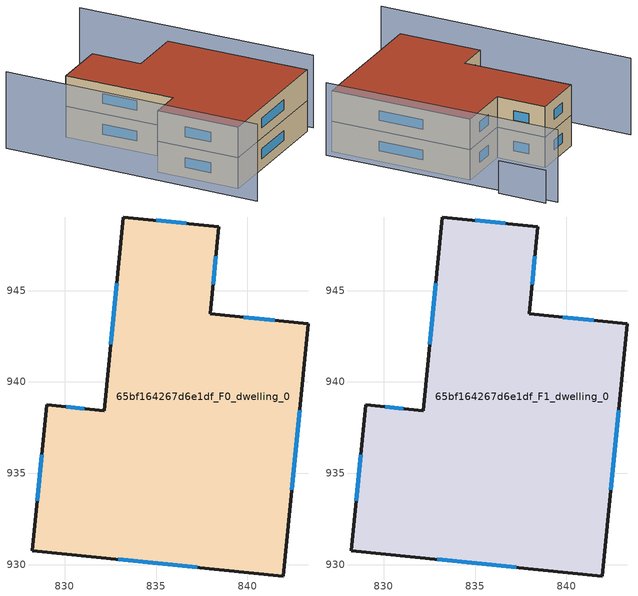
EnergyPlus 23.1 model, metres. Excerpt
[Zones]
65bf164267d6e1df_F0_dwelling_0
 floor ground (EU_floor_Construction): 838.44,948.5 837.96,943.72 843.34,943.18 841.95,929.38 828.21,930.76 829.02,938.74 832.15,938.42 833.22,949.02 z0
 wall outside (EU_wall_Construction): 832.15,938.42 829.02,938.74 828.21,930.76 841.95,929.38 843.34,943.18 837.96,943.72 838.44,948.5 833.22,949.02 832.15,938.42 z0:3
 window (EU_Window_Construction): 831.08,938.53 830.09,938.63 / 832.85,945.39 832.52,942.05 / 836.65,948.68 835,948.84 / 838.13,945.36 838.28,946.86 / 841.5,943.36 839.8,943.54 / 842.42,934.11 842.86,938.46 / 832.92,930.29 837.25,929.85 / 828.74,936.01 828.49,933.49 z1.03:1.97
65bf164267d6e1df_F1_dwelling_0
 floor to 65bf164267d6e1df_F0_dwelling_0 (EU_floor_Construction): 838.44,948.5 837.96,943.72 843.34,943.18 841.95,929.38 828.21,930.76 829.02,938.74 832.15,938.42 833.22,949.02 z3
 wall outside (EU_wall_Construction): 832.15,938.42 829.02,938.74 828.21,930.76 841.95,929.38 843.34,943.18 837.96,943.72 838.44,948.5 833.22,949.02 832.15,938.42 z3:6
 window (EU_Window_Construction): 831.08,938.53 830.09,938.63 / 832.85,945.39 832.52,942.05 / 836.65,948.68 835,948.84 / 838.13,945.36 838.28,946.86 / 841.5,943.36 839.8,943.54 / 842.42,934.11 842.86,938.46 / 832.92,930.29 837.25,929.85 / 828.74,936.01 828.49,933.49 z4.03:4.97
 roof outside (EU_roof_Construction): 841.95,929.38 843.34,943.18 837.96,943.72 838.44,948.5 833.22,949.02 832.15,938.42 829.02,938.74 828.21,930.76 z6
shading: 842.84,929.18 845.01,952.19 z0:7.1; 829.04,953.15 826.3,928.24 z0:7.5; 845.08,946.54 845.59,951.25 z0:3.2
[Building]
EU S2 Campaign: North Axis=0; Terrain=City; Solar Distribution=FullExterior
[Site:Location]
Cape.Town.Intl.AP: Latitude=-33.965; Longitude=18.602; Time Zone=2; Elevation=46
[SizingPeriod:WeatherFileDays]
AnnualSizingPeriod: Begin Month=1; Begin Day of Month=1; End Month=12; End Day of Month=31; Day of Week for Start Day=Monday; Use Weather File Daylight Saving Period=No; Use Weather File Rain and Snow Indicators=No
[MATERIAL]
EU_InternalMass_Material: Roughness=MediumRough; Thickness=0.1; Conductivity=1; Density=1800; Specific Heat=900; Thermal Absorptance=0.9; Solar Absorptance=0.7; Visible Absorptance=0.7
[MATERIAL:NOMASS] Roughness=MediumRough; Thermal Absorptance=0.9; Solar Absorptance=0.7; Visible Absorptance=0.7
Name | Thermal Resistance
EU_wall_NoMass | 0.493876
EU_roof_NoMass | 0.449382
EU_floor_NoMass | 1.25
[WINDOWMATERIAL:SIMPLEGLAZINGSYSTEM]
EU_Window_SimpleGlazing: UFactor=4.4; Solar Heat Gain Coefficient=0.85; Visible Transmittance=0.85
[CONSTRUCTION]
EU_wall_Construction: EU_wall_NoMass
EU_roof_Construction: EU_roof_NoMass
EU_floor_Construction: EU_floor_NoMass
EU_Window_Construction: EU_Window_SimpleGlazing
EU_InternalMass_Construction: EU_InternalMass_Material
[ZONE] Type=1; Multiplier=1; Ceiling Height=autocalculate; Floor Area=autocalculate; Part of Total Floor Area=Yes
Name | Volume
65bf164267d6e1df_F0_dwelling_0 | 594.669
65bf164267d6e1df_F1_dwelling_0 | 594.668
[INTERNALMASS] Construction=EU_InternalMass_Construction; Surface Area=198.223
Name | Zone or ZoneList
65bf164267d6e1df_F0_dwelling_0_EU_InternalMass | 65bf164267d6e1df_F0_dwelling_0
65bf164267d6e1df_F1_dwelling_0_EU_InternalMass | 65bf164267d6e1df_F1_dwelling_0
[OTHEREQUIPMENT] Fuel Type=Electricity; Design Level Calculation Method=Watts/Area; Power per Zone Floor Area=1; Fraction Latent=0; Fraction Radiant=0; Fraction Lost=0; Carbon Dioxide Generation Rate=0; EndUse Subcategory=EU_Step8_InternalGains
Name | Zone or ZoneList or Space or SpaceList | Schedule
EU_Step8_InternalGain_65bf164267d6e1df_F0_dwelling_0_f000 | 65bf164267d6e1df_F0_dwelling_0 | EU_Step8_GainSchedule_65bf164267d6e1df_F0_dwelling_0_f000
EU_Step8_InternalGain_65bf164267d6e1df_F1_dwelling_0_f000 | 65bf164267d6e1df_F1_dwelling_0 | EU_Step8_GainSchedule_65bf164267d6e1df_F1_dwelling_0_f000
[ZONEVENTILATION:DESIGNFLOWRATE] Schedule=EU_AlwaysOn; Design Flow Rate Calculation Method=AirChanges/Hour; Air Changes per Hour=0.64; Ventilation Type=Natural; Fan Pressure Rise=0; Fan Total Efficiency=1; Constant Term Coefficient=1; Temperature Term Coefficient=0; Velocity Term Coefficient=0; Velocity Squared Term Coefficient=0; Minimum Indoor Temperature=-100; Maximum Indoor Temperature=100; Delta Temperature=-100; Minimum Outdoor Temperature=-100; Maximum Outdoor Temperature=100; Maximum Wind Speed=40
Name | Zone or ZoneList or Space or SpaceList
EU_ConstantAir_65bf164267d6e1df_F0_dwelling_0 | 65bf164267d6e1df_F0_dwelling_0
EU_ConstantAir_65bf164267d6e1df_F1_dwelling_0 | 65bf164267d6e1df_F1_dwelling_0
[HVACTEMPLATE:THERMOSTAT] Constant Heating Setpoint=20; Constant Cooling Setpoint=50
EU_HeatOnly_65bf164267d6e1df_F0_dwelling_0; EU_HeatOnly_65bf164267d6e1df_F1_dwelling_0
[HVACTEMPLATE:ZONE:IDEALLOADSAIRSYSTEM] System Availability Schedule=EU_AlwaysOn; Maximum Heating Supply Air Temperature=50; Minimum Cooling Supply Air Temperature=13; Maximum Heating Supply Air Humidity Ratio=0.0156; Minimum Cooling Supply Air Humidity Ratio=0.0077; Heating Limit=NoLimit; Cooling Limit=NoLimit; Heating Availability Schedule=EU_AlwaysOn; Cooling Availability Schedule=EU_CoolingOff; Dehumidification Control Type=ConstantSensibleHeatRatio; Cooling Sensible Heat Ratio=0.7; Dehumidification Setpoint=60; Humidification Control Type=None; Humidification Setpoint=30; Outdoor Air Method=None; Outdoor Air Flow Rate per Person=0.00944; Outdoor Air Flow Rate per Zone Floor Area=0; Outdoor Air Flow Rate per Zone=0; Demand Controlled Ventilation Type=None; Outdoor Air Economizer Type=NoEconomizer; Heat Recovery Type=None; Sensible Heat Recovery Effectiveness=0.7; Latent Heat Recovery Effectiveness=0.65
Name | Template Thermostat
65bf164267d6e1df_F0_dwelling_0 | EU_HeatOnly_65bf164267d6e1df_F0_dwelling_0
65bf164267d6e1df_F1_dwelling_0 | EU_HeatOnly_65bf164267d6e1df_F1_dwelling_0
[SIZING:ZONE] Zone Cooling Design Supply Air Temperature Input Method=SupplyAirTemperature; Zone Cooling Design Supply Air Temperature=13; Zone Heating Design Supply Air Temperature Input Method=SupplyAirTemperature; Zone Heating Design Supply Air Temperature=50; Zone Cooling Design Supply Air Humidity Ratio=0.008; Zone Heating Design Supply Air Humidity Ratio=0.008; Cooling Design Air Flow Method=DesignDay; Cooling Design Air Flow Rate=0; Cooling Minimum Air Flow per Zone Floor Area=0.000762; Cooling Minimum Air Flow=0; Cooling Minimum Air Flow Fraction=0.2; Heating Design Air Flow Method=DesignDay; Heating Design Air Flow Rate=0; Heating Maximum Air Flow per Zone Floor Area=0.002032; Heating Maximum Air Flow=0.141576; Heating Maximum Air Flow Fraction=0.3; Account for Dedicated Outdoor Air System=No; Dedicated Outdoor Air System Control Strategy=NeutralSupplyAir; Dedicated Outdoor Air Low Setpoint Temperature for Design=autosize; Dedicated Outdoor Air High Setpoint Temperature for Design=autosize; Zone Load Sizing Method=Sensible Load Only No Latent Load; Zone Latent Cooling Design Supply Air Humidity Ratio Input Method=HumidityRatioDifference; Zone Cooling Design Supply Air Humidity Ratio Difference=0.005; Zone Latent Heating Design Supply Air Humidity Ratio Input Method=HumidityRatioDifference; Zone Humidification Design Supply Air Humidity Ratio Difference=0.005
65bf164267d6e1df_F0_dwelling_0; 65bf164267d6e1df_F1_dwelling_0
[SCHEDULE:CONSTANT]
Name | Hourly Value
EU_AlwaysOn | 1
EU_CoolingOff | 0
[SCHEDULE:FILE] Column Number=1; Rows to Skip at Top=0; Number of Hours of Data=8760; Column Separator=Comma; Interpolate to Timestep=No; Minutes per Item=60; Adjust Schedule for Daylight Savings=Yes
Name | File
EU_Step8_GainSchedule_65bf164267d6e1df_F0_dwelling_0_f000 | ../../schedules/65bf164267d6e1df/65bf164267d6e1df_F0_dwelling_0_f000_gain.csv
EU_Step8_GainSchedule_65bf164267d6e1df_F1_dwelling_0_f000 | ../../schedules/65bf164267d6e1df/65bf164267d6e1df_F1_dwelling_0_f000_gain.csv
